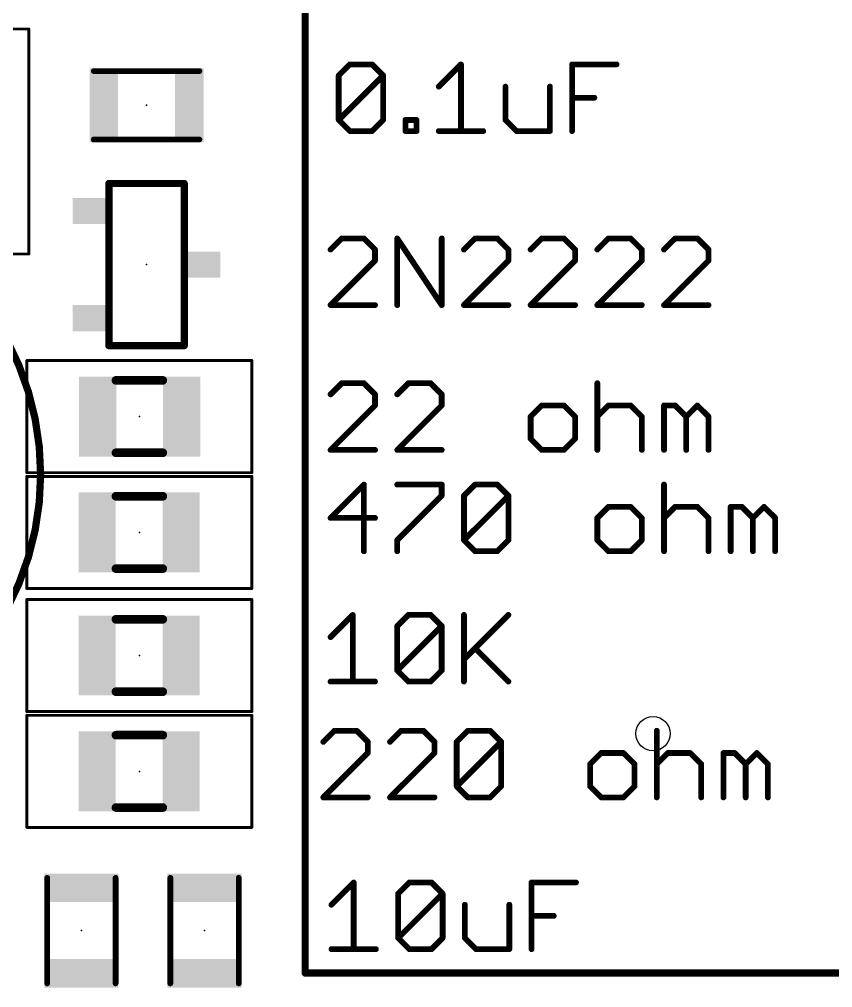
# Model space of a CAD drawing. Extents: x -6.2 to 68.6, y -7.7 to 53.3.
# Drawn here: x 12.63 to 26.89, y 9.41 to 26.4 of the extents above; entities that cross this region are included whole.
import ezdxf

# ---------------------------------------------------------------- set-up
doc = ezdxf.new("R2010")
doc.units = 0
for name, color, linetype in [('20', 53, 'CONTINUOUS'), ('21', 253, 'CONTINUOUS'), ('23', 53, 'CONTINUOUS'), ('27', 253, 'CONTINUOUS'), ('39', 12, 'CONTINUOUS'), ('51', 253, 'CONTINUOUS')]:
    doc.layers.add(name, color=color, linetype=linetype)

# ---------------------------------------------------------------- blocks, each defined once
blk = doc.blocks.new('RECT')
blk.add_solid([(-0.5, -0.5), (0.5, -0.5), (-0.5, 0.5), (0.5, 0.5)])

msp = doc.modelspace()

# ---------------------------------------------------------------- linework, layer by layer
at = {"layer": '20'}
msp.add_circle((23.74, 13.87), 0.3, dxfattribs=at)
at = {"layer": '21', "const_width": 0.127}
for points in [[(17.64, 9.67), (17.64, 43.67)], [(63.64, 9.67), (17.64, 9.67)]]:
    msp.add_lwpolyline(points, dxfattribs=at)
at = {"layer": '21', "const_width": 0.0635}
for points in [[(17.64, 9.7018, 1), (17.64, 9.6382)], [(17.6083, 9.67, 1), (17.6717, 9.67)]]:
    msp.add_lwpolyline(points, format="xyb", dxfattribs=at)
at = {"layer": '23'}
for p in [(14.859, 24.892), (14.859, 22.098), (14.732, 19.431), (14.732, 17.399), (14.732, 15.24), (14.732, 13.208), (13.716, 10.414), (15.875, 10.414)]:
    msp.add_point(p, dxfattribs=at)
at = {"layer": '27', "const_width": 0.1016}
for points in [[(18.2278, 25.4143), (18.4227, 25.6092)], [(18.4227, 25.6092), (18.8125, 25.6092)], [(18.8125, 25.6092), (19.0074, 25.4143)], [(19.9819, 25.2194), (20.3717, 25.6092)], [(20.3717, 25.6092), (20.3717, 24.4398)], [(22.3207, 24.4398), (22.3207, 25.6092)], [(22.3207, 25.6092), (23.1003, 25.6092)], [(18.2278, 24.6347), (18.2278, 25.4143)], [(18.2278, 24.6347), (19.0074, 25.4143)], [(19.0074, 25.4143), (19.0074, 24.6347)], [(21.1513, 25.2194), (21.1513, 24.6347)], [(21.9309, 24.4398), (21.9309, 25.2194)], [(22.3207, 25.0245), (22.7105, 25.0245)], [(18.4227, 24.4398), (18.2278, 24.6347)], [(19.0074, 24.6347), (18.8125, 24.4398)], [(19.3972, 24.4398), (19.3972, 24.6347)], [(19.3972, 24.6347), (19.5921, 24.6347)], [(19.5921, 24.6347), (19.5921, 24.4398)], [(21.1513, 24.6347), (21.3462, 24.4398)], [(18.8125, 24.4398), (18.4227, 24.4398)], [(19.5921, 24.4398), (19.3972, 24.4398)], [(19.9819, 24.4398), (20.7615, 24.4398)], [(21.3462, 24.4398), (21.9309, 24.4398)], [(18.2797, 22.5562), (18.0848, 22.3613)], [(18.6695, 22.5562), (18.2797, 22.5562)], [(18.8644, 22.3613), (18.6695, 22.5562)], [(19.2542, 21.3868), (19.2542, 22.5562)], [(19.2542, 22.5562), (20.0338, 21.3868)], [(20.0338, 21.3868), (20.0338, 22.5562)], [(20.6185, 22.5562), (20.4236, 22.3613)], [(21.0083, 22.5562), (20.6185, 22.5562)], [(21.2032, 22.3613), (21.0083, 22.5562)], [(21.7879, 22.5562), (21.593, 22.3613)], [(22.1777, 22.5562), (21.7879, 22.5562)], [(22.3726, 22.3613), (22.1777, 22.5562)], [(22.9573, 22.5562), (22.7624, 22.3613)], [(23.3471, 22.5562), (22.9573, 22.5562)], [(23.542, 22.3613), (23.3471, 22.5562)], [(24.1267, 22.5562), (23.9318, 22.3613)], [(24.5165, 22.5562), (24.1267, 22.5562)], [(24.7114, 22.3613), (24.5165, 22.5562)], [(18.8644, 22.1664), (18.8644, 22.3613)], [(21.2032, 22.1664), (21.2032, 22.3613)], [(22.3726, 22.1664), (22.3726, 22.3613)], [(23.542, 22.1664), (23.542, 22.3613)], [(24.7114, 22.1664), (24.7114, 22.3613)], [(18.0848, 21.3868), (18.8644, 22.1664)], [(20.4236, 21.3868), (21.2032, 22.1664)], [(21.593, 21.3868), (22.3726, 22.1664)], [(22.7624, 21.3868), (23.542, 22.1664)], [(23.9318, 21.3868), (24.7114, 22.1664)], [(18.8644, 21.3868), (18.0848, 21.3868)], [(21.2032, 21.3868), (20.4236, 21.3868)], [(22.3726, 21.3868), (21.593, 21.3868)], [(23.542, 21.3868), (22.7624, 21.3868)], [(24.7114, 21.3868), (23.9318, 21.3868)], [(18.2797, 20.0162), (18.0848, 19.8213)], [(18.6695, 20.0162), (18.2797, 20.0162)], [(18.8644, 19.8213), (18.6695, 20.0162)], [(19.4491, 20.0162), (19.2542, 19.8213)], [(19.8389, 20.0162), (19.4491, 20.0162)], [(20.0338, 19.8213), (19.8389, 20.0162)], [(22.7624, 20.0162), (22.7624, 18.8468)], [(18.8644, 19.6264), (18.8644, 19.8213)], [(20.0338, 19.6264), (20.0338, 19.8213)], [(18.0848, 18.8468), (18.8644, 19.6264)], [(19.2542, 18.8468), (20.0338, 19.6264)], [(21.7879, 19.6264), (21.593, 19.4315)], [(22.1777, 19.6264), (21.7879, 19.6264)], [(22.3726, 19.4315), (22.1777, 19.6264)], [(22.7624, 19.4315), (22.9573, 19.6264)], [(22.9573, 19.6264), (23.3471, 19.6264)], [(23.3471, 19.6264), (23.542, 19.4315)], [(23.9318, 18.8468), (23.9318, 19.6264)], [(23.9318, 19.6264), (24.1267, 19.6264)], [(24.1267, 19.6264), (24.3216, 19.4315)], [(24.3216, 19.4315), (24.5165, 19.6264)], [(24.5165, 19.6264), (24.7114, 19.4315)], [(21.593, 19.4315), (21.593, 19.0417)], [(22.3726, 19.0417), (22.3726, 19.4315)], [(23.542, 19.4315), (23.542, 18.8468)], [(24.3216, 19.4315), (24.3216, 18.8468)], [(24.7114, 19.4315), (24.7114, 18.8468)], [(21.593, 19.0417), (21.7879, 18.8468)], [(22.1777, 18.8468), (22.3726, 19.0417)], [(18.8644, 18.8468), (18.0848, 18.8468)], [(20.0338, 18.8468), (19.2542, 18.8468)], [(21.7879, 18.8468), (22.1777, 18.8468)], [(18.6695, 18.2382), (18.0848, 17.6535)], [(18.6695, 17.0688), (18.6695, 18.2382)], [(19.2542, 18.2382), (20.0338, 18.2382)], [(20.0338, 18.2382), (20.0338, 18.0433)], [(20.4236, 18.0433), (20.6185, 18.2382)], [(20.6185, 18.2382), (21.0083, 18.2382)], [(21.0083, 18.2382), (21.2032, 18.0433)], [(23.9318, 18.2382), (23.9318, 17.0688)], [(20.0338, 18.0433), (19.2542, 17.2637)], [(20.4236, 17.2637), (20.4236, 18.0433)], [(20.4236, 17.2637), (21.2032, 18.0433)], [(21.2032, 18.0433), (21.2032, 17.2637)], [(22.9573, 17.8484), (22.7624, 17.6535)], [(23.3471, 17.8484), (22.9573, 17.8484)], [(23.542, 17.6535), (23.3471, 17.8484)], [(23.9318, 17.6535), (24.1267, 17.8484)], [(24.1267, 17.8484), (24.5165, 17.8484)], [(24.5165, 17.8484), (24.7114, 17.6535)], [(25.1012, 17.0688), (25.1012, 17.8484)], [(25.1012, 17.8484), (25.2961, 17.8484)], [(25.2961, 17.8484), (25.491, 17.6535)], [(25.491, 17.6535), (25.6859, 17.8484)], [(25.6859, 17.8484), (25.8808, 17.6535)], [(18.0848, 17.6535), (18.8644, 17.6535)], [(22.7624, 17.6535), (22.7624, 17.2637)], [(23.542, 17.2637), (23.542, 17.6535)], [(24.7114, 17.6535), (24.7114, 17.0688)], [(25.491, 17.6535), (25.491, 17.0688)], [(25.8808, 17.6535), (25.8808, 17.0688)], [(19.2542, 17.2637), (19.2542, 17.0688)], [(20.6185, 17.0688), (20.4236, 17.2637)], [(21.2032, 17.2637), (21.0083, 17.0688)], [(22.7624, 17.2637), (22.9573, 17.0688)], [(23.3471, 17.0688), (23.542, 17.2637)], [(21.0083, 17.0688), (20.6185, 17.0688)], [(22.9573, 17.0688), (23.3471, 17.0688)], [(18.0848, 15.5624), (18.4746, 15.9522)], [(18.4746, 15.9522), (18.4746, 14.7828)], [(19.2542, 15.7573), (19.4491, 15.9522)], [(19.4491, 15.9522), (19.8389, 15.9522)], [(19.8389, 15.9522), (20.0338, 15.7573)], [(20.4236, 15.9522), (20.4236, 14.7828)], [(20.4236, 15.1726), (21.2032, 15.9522)], [(19.2542, 14.9777), (19.2542, 15.7573)], [(19.2542, 14.9777), (20.0338, 15.7573)], [(20.0338, 15.7573), (20.0338, 14.9777)], [(20.6185, 15.3675), (21.2032, 14.7828)], [(19.4491, 14.7828), (19.2542, 14.9777)], [(20.0338, 14.9777), (19.8389, 14.7828)], [(18.0848, 14.7828), (18.8644, 14.7828)], [(19.8389, 14.7828), (19.4491, 14.7828)], [(18.1527, 13.9202), (17.9578, 13.7253)], [(18.5425, 13.9202), (18.1527, 13.9202)], [(18.7374, 13.7253), (18.5425, 13.9202)], [(19.3221, 13.9202), (19.1272, 13.7253)], [(19.7119, 13.9202), (19.3221, 13.9202)], [(19.9068, 13.7253), (19.7119, 13.9202)], [(20.2966, 13.7253), (20.4915, 13.9202)], [(20.4915, 13.9202), (20.8813, 13.9202)], [(20.8813, 13.9202), (21.0762, 13.7253)], [(23.8048, 13.9202), (23.8048, 12.7508)], [(18.7374, 13.5304), (18.7374, 13.7253)], [(19.9068, 13.5304), (19.9068, 13.7253)], [(20.2966, 12.9457), (20.2966, 13.7253)], [(20.2966, 12.9457), (21.0762, 13.7253)], [(21.0762, 13.7253), (21.0762, 12.9457)], [(17.9578, 12.7508), (18.7374, 13.5304)], [(19.1272, 12.7508), (19.9068, 13.5304)], [(22.8303, 13.5304), (22.6354, 13.3355)], [(23.2201, 13.5304), (22.8303, 13.5304)], [(23.415, 13.3355), (23.2201, 13.5304)], [(23.8048, 13.3355), (23.9997, 13.5304)], [(23.9997, 13.5304), (24.3895, 13.5304)], [(24.3895, 13.5304), (24.5844, 13.3355)], [(24.9742, 12.7508), (24.9742, 13.5304)], [(24.9742, 13.5304), (25.1691, 13.5304)], [(25.1691, 13.5304), (25.364, 13.3355)], [(25.364, 13.3355), (25.5589, 13.5304)], [(25.5589, 13.5304), (25.7538, 13.3355)], [(22.6354, 13.3355), (22.6354, 12.9457)], [(23.415, 12.9457), (23.415, 13.3355)], [(24.5844, 13.3355), (24.5844, 12.7508)], [(25.364, 13.3355), (25.364, 12.7508)], [(25.7538, 13.3355), (25.7538, 12.7508)], [(20.4915, 12.7508), (20.2966, 12.9457)], [(21.0762, 12.9457), (20.8813, 12.7508)], [(22.6354, 12.9457), (22.8303, 12.7508)], [(23.2201, 12.7508), (23.415, 12.9457)], [(18.7374, 12.7508), (17.9578, 12.7508)], [(19.9068, 12.7508), (19.1272, 12.7508)], [(20.8813, 12.7508), (20.4915, 12.7508)], [(22.8303, 12.7508), (23.2201, 12.7508)], [(18.1008, 10.8684), (18.4906, 11.2582)], [(18.4906, 11.2582), (18.4906, 10.0888)], [(19.2702, 11.0633), (19.4651, 11.2582)], [(19.4651, 11.2582), (19.8549, 11.2582)], [(19.8549, 11.2582), (20.0498, 11.0633)], [(21.609, 10.0888), (21.609, 11.2582)], [(21.609, 11.2582), (22.3886, 11.2582)], [(19.2702, 10.2837), (19.2702, 11.0633)], [(19.2702, 10.2837), (20.0498, 11.0633)], [(20.0498, 11.0633), (20.0498, 10.2837)], [(20.4396, 10.8684), (20.4396, 10.2837)], [(21.2192, 10.0888), (21.2192, 10.8684)], [(21.609, 10.6735), (21.9988, 10.6735)], [(19.4651, 10.0888), (19.2702, 10.2837)], [(20.0498, 10.2837), (19.8549, 10.0888)], [(20.4396, 10.2837), (20.6345, 10.0888)], [(18.1008, 10.0888), (18.8804, 10.0888)], [(19.8549, 10.0888), (19.4651, 10.0888)], [(20.6345, 10.0888), (21.2192, 10.0888)]]:
    msp.add_lwpolyline(points, dxfattribs=at)
at = {"layer": '27', "const_width": 0.0508}
for points in [[(18.4227, 25.6346, 1), (18.4227, 25.5838)], [(18.4407, 25.5912, 1), (18.4047, 25.6272)], [(18.8305, 25.6272, 1), (18.7945, 25.5912)], [(18.8125, 25.5838, 1), (18.8125, 25.6346)], [(20.3971, 25.6092, 1), (20.3463, 25.6092)], [(20.3897, 25.5912, 1), (20.3537, 25.6272)], [(22.3461, 25.6092, 1), (22.2953, 25.6092)], [(22.3207, 25.6346, 1), (22.3207, 25.5838)], [(23.1003, 25.5838, 1), (23.1003, 25.6346)], [(18.2098, 25.4323, 1), (18.2458, 25.3963)], [(18.2532, 25.4143, 1), (18.2024, 25.4143)], [(19.0328, 25.4143, 1), (18.982, 25.4143)], [(19.0254, 25.3963, 1), (18.9894, 25.4323)], [(18.9894, 25.3963, 1), (19.0254, 25.4323)], [(19.9639, 25.2374, 1), (19.9999, 25.2014)], [(21.1767, 25.2194, 1), (21.1259, 25.2194)], [(21.9563, 25.2194, 1), (21.9055, 25.2194)], [(22.3207, 25.0499, 1), (22.3207, 24.9991)], [(22.7105, 24.9991, 1), (22.7105, 25.0499)], [(18.2458, 24.6527, 1), (18.2098, 24.6167)], [(18.2098, 24.6527, 1), (18.2458, 24.6167)], [(18.2024, 24.6347, 1), (18.2532, 24.6347)], [(18.982, 24.6347, 1), (19.0328, 24.6347)], [(19.0254, 24.6167, 1), (18.9894, 24.6527)], [(19.4226, 24.6347, 1), (19.3718, 24.6347)], [(19.3972, 24.6601, 1), (19.3972, 24.6093)], [(19.6175, 24.6347, 1), (19.5667, 24.6347)], [(19.5921, 24.6093, 1), (19.5921, 24.6601)], [(21.1693, 24.6527, 1), (21.1333, 24.6167)], [(21.1259, 24.6347, 1), (21.1767, 24.6347)], [(18.4227, 24.4652, 1), (18.4227, 24.4144)], [(18.4047, 24.4218, 1), (18.4407, 24.4578)], [(18.7945, 24.4578, 1), (18.8305, 24.4218)], [(18.8125, 24.4144, 1), (18.8125, 24.4652)], [(19.3972, 24.4652, 1), (19.3972, 24.4144)], [(19.3718, 24.4398, 1), (19.4226, 24.4398)], [(19.5667, 24.4398, 1), (19.6175, 24.4398)], [(19.5921, 24.4144, 1), (19.5921, 24.4652)], [(19.9819, 24.4652, 1), (19.9819, 24.4144)], [(20.3463, 24.4398, 1), (20.3971, 24.4398)], [(20.7615, 24.4144, 1), (20.7615, 24.4652)], [(21.3462, 24.4652, 1), (21.3462, 24.4144)], [(21.3282, 24.4218, 1), (21.3641, 24.4578)], [(21.9055, 24.4398, 1), (21.9563, 24.4398)], [(21.9309, 24.4144, 1), (21.9309, 24.4652)], [(22.2953, 24.4398, 1), (22.3461, 24.4398)], [(18.2797, 22.5816, 1), (18.2797, 22.5308)], [(18.2977, 22.5382, 1), (18.2617, 22.5742)], [(18.6875, 22.5742, 1), (18.6515, 22.5382)], [(18.6695, 22.5308, 1), (18.6695, 22.5816)], [(19.2796, 22.5562, 1), (19.2288, 22.5562)], [(19.2753, 22.5703, 1), (19.2331, 22.5421)], [(20.0592, 22.5562, 1), (20.0084, 22.5562)], [(20.6185, 22.5816, 1), (20.6185, 22.5308)], [(20.6365, 22.5382, 1), (20.6005, 22.5742)], [(21.0263, 22.5742, 1), (20.9903, 22.5382)], [(21.0083, 22.5308, 1), (21.0083, 22.5816)], [(21.7879, 22.5816, 1), (21.7879, 22.5308)], [(21.8058, 22.5382, 1), (21.7699, 22.5742)], [(22.1956, 22.5742, 1), (22.1597, 22.5382)], [(22.1777, 22.5308, 1), (22.1777, 22.5816)], [(22.9573, 22.5816, 1), (22.9573, 22.5308)], [(22.9752, 22.5382, 1), (22.9393, 22.5742)], [(23.365, 22.5742, 1), (23.3291, 22.5382)], [(23.3471, 22.5308, 1), (23.3471, 22.5816)], [(24.1267, 22.5816, 1), (24.1267, 22.5308)], [(24.1446, 22.5382, 1), (24.1087, 22.5742)], [(24.5344, 22.5742, 1), (24.4985, 22.5382)], [(24.5165, 22.5308, 1), (24.5165, 22.5816)], [(18.0668, 22.3793, 1), (18.1028, 22.3433)], [(18.8898, 22.3613, 1), (18.839, 22.3613)], [(18.8464, 22.3433, 1), (18.8824, 22.3793)], [(20.4056, 22.3793, 1), (20.4416, 22.3433)], [(21.2286, 22.3613, 1), (21.1778, 22.3613)], [(21.1852, 22.3433, 1), (21.2212, 22.3793)], [(21.575, 22.3793, 1), (21.611, 22.3433)], [(22.398, 22.3613, 1), (22.3472, 22.3613)], [(22.3546, 22.3433, 1), (22.3905, 22.3793)], [(22.7444, 22.3793, 1), (22.7803, 22.3433)], [(23.5674, 22.3613, 1), (23.5166, 22.3613)], [(23.524, 22.3433, 1), (23.5599, 22.3793)], [(23.9138, 22.3793, 1), (23.9497, 22.3433)], [(24.7368, 22.3613, 1), (24.686, 22.3613)], [(24.6934, 22.3433, 1), (24.7293, 22.3793)], [(18.839, 22.1664, 1), (18.8898, 22.1664)], [(18.8824, 22.1484, 1), (18.8464, 22.1844)], [(21.1778, 22.1664, 1), (21.2286, 22.1664)], [(21.2212, 22.1484, 1), (21.1852, 22.1844)], [(22.3472, 22.1664, 1), (22.398, 22.1664)], [(22.3905, 22.1484, 1), (22.3546, 22.1844)], [(23.5166, 22.1664, 1), (23.5674, 22.1664)], [(23.5599, 22.1484, 1), (23.524, 22.1844)], [(24.686, 22.1664, 1), (24.7368, 22.1664)], [(24.7293, 22.1484, 1), (24.6934, 22.1844)], [(18.0668, 21.4048, 1), (18.1028, 21.3688)], [(18.0848, 21.4122, 1), (18.0848, 21.3614)], [(18.8644, 21.3614, 1), (18.8644, 21.4122)], [(19.2288, 21.3868, 1), (19.2796, 21.3868)], [(20.0084, 21.3868, 1), (20.0592, 21.3868)], [(20.0127, 21.3727, 1), (20.0549, 21.4009)], [(20.4056, 21.4048, 1), (20.4416, 21.3688)], [(20.4236, 21.4122, 1), (20.4236, 21.3614)], [(21.2032, 21.3614, 1), (21.2032, 21.4122)], [(21.575, 21.4048, 1), (21.611, 21.3688)], [(21.593, 21.4122, 1), (21.593, 21.3614)], [(22.3726, 21.3614, 1), (22.3726, 21.4122)], [(22.7444, 21.4048, 1), (22.7803, 21.3688)], [(22.7624, 21.4122, 1), (22.7624, 21.3614)], [(23.542, 21.3614, 1), (23.542, 21.4122)], [(23.9138, 21.4048, 1), (23.9497, 21.3688)], [(23.9318, 21.4122, 1), (23.9318, 21.3614)], [(24.7114, 21.3614, 1), (24.7114, 21.4122)], [(18.2797, 20.0416, 1), (18.2797, 19.9908)], [(18.2977, 19.9982, 1), (18.2617, 20.0342)], [(18.6875, 20.0342, 1), (18.6515, 19.9982)], [(18.6695, 19.9908, 1), (18.6695, 20.0416)], [(19.4491, 20.0416, 1), (19.4491, 19.9908)], [(19.4671, 19.9982, 1), (19.4311, 20.0342)], [(19.8569, 20.0342, 1), (19.8209, 19.9982)], [(19.8389, 19.9908, 1), (19.8389, 20.0416)], [(22.7878, 20.0162, 1), (22.737, 20.0162)], [(18.0668, 19.8393, 1), (18.1028, 19.8033)], [(18.8898, 19.8213, 1), (18.839, 19.8213)], [(18.8464, 19.8033, 1), (18.8824, 19.8393)], [(19.2362, 19.8393, 1), (19.2722, 19.8033)], [(20.0592, 19.8213, 1), (20.0084, 19.8213)], [(20.0158, 19.8033, 1), (20.0518, 19.8393)], [(18.839, 19.6264, 1), (18.8898, 19.6264)], [(18.8824, 19.6084, 1), (18.8464, 19.6444)], [(20.0084, 19.6264, 1), (20.0592, 19.6264)], [(20.0518, 19.6084, 1), (20.0158, 19.6444)], [(21.7879, 19.6518, 1), (21.7879, 19.601)], [(21.8058, 19.6084, 1), (21.7699, 19.6444)], [(22.1956, 19.6444, 1), (22.1597, 19.6084)], [(22.1777, 19.601, 1), (22.1777, 19.6518)], [(22.9573, 19.6518, 1), (22.9573, 19.601)], [(22.9752, 19.6084, 1), (22.9393, 19.6444)], [(23.365, 19.6444, 1), (23.3291, 19.6084)], [(23.3471, 19.601, 1), (23.3471, 19.6518)], [(23.9572, 19.6264, 1), (23.9064, 19.6264)], [(23.9318, 19.6518, 1), (23.9318, 19.601)], [(24.1446, 19.6444, 1), (24.1087, 19.6084)], [(24.1267, 19.601, 1), (24.1267, 19.6518)], [(24.5344, 19.6444, 1), (24.4985, 19.6084)], [(24.5344, 19.6084, 1), (24.4985, 19.6444)], [(21.575, 19.4495, 1), (21.611, 19.4135)], [(21.6184, 19.4315, 1), (21.5676, 19.4315)], [(22.398, 19.4315, 1), (22.3472, 19.4315)], [(22.3546, 19.4135, 1), (22.3905, 19.4495)], [(22.7444, 19.4495, 1), (22.7803, 19.4135)], [(23.5674, 19.4315, 1), (23.5166, 19.4315)], [(23.524, 19.4135, 1), (23.5599, 19.4495)], [(24.3036, 19.4495, 1), (24.3395, 19.4135)], [(24.347, 19.4315, 1), (24.2962, 19.4315)], [(24.3036, 19.4135, 1), (24.3395, 19.4495)], [(24.7368, 19.4315, 1), (24.686, 19.4315)], [(24.6934, 19.4135, 1), (24.7293, 19.4495)], [(21.611, 19.0597, 1), (21.575, 19.0237)], [(21.5676, 19.0417, 1), (21.6184, 19.0417)], [(22.3472, 19.0417, 1), (22.398, 19.0417)], [(22.3905, 19.0237, 1), (22.3546, 19.0597)], [(18.0668, 18.8648, 1), (18.1028, 18.8288)], [(18.0848, 18.8722, 1), (18.0848, 18.8214)], [(18.8644, 18.8214, 1), (18.8644, 18.8722)], [(19.2362, 18.8648, 1), (19.2722, 18.8288)], [(19.2542, 18.8722, 1), (19.2542, 18.8214)], [(20.0338, 18.8214, 1), (20.0338, 18.8722)], [(21.7879, 18.8722, 1), (21.7879, 18.8214)], [(21.7699, 18.8288, 1), (21.8058, 18.8648)], [(22.1597, 18.8648, 1), (22.1956, 18.8288)], [(22.1777, 18.8214, 1), (22.1777, 18.8722)], [(22.737, 18.8468, 1), (22.7878, 18.8468)], [(23.5166, 18.8468, 1), (23.5674, 18.8468)], [(23.9064, 18.8468, 1), (23.9572, 18.8468)], [(24.2962, 18.8468, 1), (24.347, 18.8468)], [(24.686, 18.8468, 1), (24.7368, 18.8468)], [(18.6949, 18.2382, 1), (18.6441, 18.2382)], [(18.6875, 18.2202, 1), (18.6515, 18.2562)], [(19.2542, 18.2636, 1), (19.2542, 18.2128)], [(20.0592, 18.2382, 1), (20.0084, 18.2382)], [(20.0338, 18.2128, 1), (20.0338, 18.2636)], [(20.6185, 18.2636, 1), (20.6185, 18.2128)], [(20.6365, 18.2202, 1), (20.6005, 18.2562)], [(21.0263, 18.2562, 1), (20.9903, 18.2202)], [(21.0083, 18.2128, 1), (21.0083, 18.2636)], [(23.9572, 18.2382, 1), (23.9064, 18.2382)], [(20.0084, 18.0433, 1), (20.0592, 18.0433)], [(20.0518, 18.0253, 1), (20.0158, 18.0613)], [(20.4056, 18.0613, 1), (20.4416, 18.0253)], [(20.449, 18.0433, 1), (20.3982, 18.0433)], [(21.2286, 18.0433, 1), (21.1778, 18.0433)], [(21.2212, 18.0253, 1), (21.1852, 18.0613)], [(21.1852, 18.0253, 1), (21.2212, 18.0613)], [(22.9573, 17.8738, 1), (22.9573, 17.823)], [(22.9752, 17.8304, 1), (22.9393, 17.8664)], [(23.365, 17.8664, 1), (23.3291, 17.8304)], [(23.3471, 17.823, 1), (23.3471, 17.8738)], [(24.1267, 17.8738, 1), (24.1267, 17.823)], [(24.1446, 17.8304, 1), (24.1087, 17.8664)], [(24.5344, 17.8664, 1), (24.4985, 17.8304)], [(24.5165, 17.823, 1), (24.5165, 17.8738)], [(25.1266, 17.8484, 1), (25.0758, 17.8484)], [(25.1012, 17.8738, 1), (25.1012, 17.823)], [(25.314, 17.8664, 1), (25.2781, 17.8304)], [(25.2961, 17.823, 1), (25.2961, 17.8738)], [(25.7038, 17.8664, 1), (25.6679, 17.8304)], [(25.7038, 17.8304, 1), (25.6679, 17.8664)], [(18.0668, 17.6715, 1), (18.1028, 17.6355)], [(18.0848, 17.6789, 1), (18.0848, 17.6281)], [(18.8644, 17.6281, 1), (18.8644, 17.6789)], [(22.7444, 17.6715, 1), (22.7803, 17.6355)], [(22.7878, 17.6535, 1), (22.737, 17.6535)], [(23.5674, 17.6535, 1), (23.5166, 17.6535)], [(23.524, 17.6355, 1), (23.5599, 17.6715)], [(23.9138, 17.6715, 1), (23.9497, 17.6355)], [(24.7368, 17.6535, 1), (24.686, 17.6535)], [(24.6934, 17.6355, 1), (24.7293, 17.6715)], [(25.473, 17.6715, 1), (25.5089, 17.6355)], [(25.5164, 17.6535, 1), (25.4656, 17.6535)], [(25.473, 17.6355, 1), (25.5089, 17.6715)], [(25.9062, 17.6535, 1), (25.8554, 17.6535)], [(25.8628, 17.6355, 1), (25.8987, 17.6715)], [(19.2362, 17.2817, 1), (19.2722, 17.2457)], [(19.2796, 17.2637, 1), (19.2288, 17.2637)], [(20.4416, 17.2817, 1), (20.4056, 17.2457)], [(20.4056, 17.2817, 1), (20.4416, 17.2457)], [(20.3982, 17.2637, 1), (20.449, 17.2637)], [(21.1778, 17.2637, 1), (21.2286, 17.2637)], [(21.2212, 17.2457, 1), (21.1852, 17.2817)], [(22.7803, 17.2817, 1), (22.7444, 17.2457)], [(22.737, 17.2637, 1), (22.7878, 17.2637)], [(23.5166, 17.2637, 1), (23.5674, 17.2637)], [(23.5599, 17.2457, 1), (23.524, 17.2817)], [(18.6441, 17.0688, 1), (18.6949, 17.0688)], [(19.2288, 17.0688, 1), (19.2796, 17.0688)], [(20.6185, 17.0942, 1), (20.6185, 17.0434)], [(20.6005, 17.0508, 1), (20.6365, 17.0868)], [(20.9903, 17.0868, 1), (21.0263, 17.0508)], [(21.0083, 17.0434, 1), (21.0083, 17.0942)], [(22.9573, 17.0942, 1), (22.9573, 17.0434)], [(22.9393, 17.0508, 1), (22.9752, 17.0868)], [(23.3291, 17.0868, 1), (23.365, 17.0508)], [(23.3471, 17.0434, 1), (23.3471, 17.0942)], [(23.9064, 17.0688, 1), (23.9572, 17.0688)], [(24.686, 17.0688, 1), (24.7368, 17.0688)], [(25.0758, 17.0688, 1), (25.1266, 17.0688)], [(25.4656, 17.0688, 1), (25.5164, 17.0688)], [(25.8554, 17.0688, 1), (25.9062, 17.0688)], [(18.5, 15.9522, 1), (18.4492, 15.9522)], [(18.4926, 15.9342, 1), (18.4566, 15.9702)], [(19.4491, 15.9776, 1), (19.4491, 15.9268)], [(19.4671, 15.9342, 1), (19.4311, 15.9702)], [(19.8569, 15.9702, 1), (19.8209, 15.9342)], [(19.8389, 15.9268, 1), (19.8389, 15.9776)], [(20.449, 15.9522, 1), (20.3982, 15.9522)], [(21.2212, 15.9342, 1), (21.1852, 15.9702)], [(19.2362, 15.7753, 1), (19.2722, 15.7393)], [(19.2796, 15.7573, 1), (19.2288, 15.7573)], [(20.0592, 15.7573, 1), (20.0084, 15.7573)], [(20.0518, 15.7393, 1), (20.0158, 15.7753)], [(20.0158, 15.7393, 1), (20.0518, 15.7753)], [(18.0668, 15.5804, 1), (18.1028, 15.5444)], [(20.6365, 15.3855, 1), (20.6005, 15.3495)], [(20.4056, 15.1906, 1), (20.4416, 15.1546)], [(19.2722, 14.9957, 1), (19.2362, 14.9597)], [(19.2362, 14.9957, 1), (19.2722, 14.9597)], [(19.2288, 14.9777, 1), (19.2796, 14.9777)], [(20.0084, 14.9777, 1), (20.0592, 14.9777)], [(20.0518, 14.9597, 1), (20.0158, 14.9957)], [(18.0848, 14.8082, 1), (18.0848, 14.7574)], [(18.4492, 14.7828, 1), (18.5, 14.7828)], [(18.8644, 14.7574, 1), (18.8644, 14.8082)], [(19.4491, 14.8082, 1), (19.4491, 14.7574)], [(19.4311, 14.7648, 1), (19.4671, 14.8008)], [(19.8209, 14.8008, 1), (19.8569, 14.7648)], [(19.8389, 14.7574, 1), (19.8389, 14.8082)], [(20.3982, 14.7828, 1), (20.449, 14.7828)], [(21.1852, 14.7648, 1), (21.2212, 14.8008)], [(18.1527, 13.9456, 1), (18.1527, 13.8948)], [(18.1707, 13.9022, 1), (18.1347, 13.9382)], [(18.5605, 13.9382, 1), (18.5245, 13.9022)], [(18.5425, 13.8948, 1), (18.5425, 13.9456)], [(19.3221, 13.9456, 1), (19.3221, 13.8948)], [(19.3401, 13.9022, 1), (19.3041, 13.9382)], [(19.7299, 13.9382, 1), (19.6939, 13.9022)], [(19.7119, 13.8948, 1), (19.7119, 13.9456)], [(20.4915, 13.9456, 1), (20.4915, 13.8948)], [(20.5095, 13.9022, 1), (20.4735, 13.9382)], [(20.8993, 13.9382, 1), (20.8633, 13.9022)], [(20.8813, 13.8948, 1), (20.8813, 13.9456)], [(23.8302, 13.9202, 1), (23.7794, 13.9202)], [(17.9398, 13.7433, 1), (17.9758, 13.7073)], [(18.7628, 13.7253, 1), (18.712, 13.7253)], [(18.7194, 13.7073, 1), (18.7554, 13.7433)], [(19.1092, 13.7433, 1), (19.1452, 13.7073)], [(19.9322, 13.7253, 1), (19.8814, 13.7253)], [(19.8888, 13.7073, 1), (19.9248, 13.7433)], [(20.2786, 13.7433, 1), (20.3146, 13.7073)], [(20.322, 13.7253, 1), (20.2712, 13.7253)], [(21.1016, 13.7253, 1), (21.0508, 13.7253)], [(21.0942, 13.7073, 1), (21.0582, 13.7433)], [(21.0582, 13.7073, 1), (21.0942, 13.7433)], [(18.712, 13.5304, 1), (18.7628, 13.5304)], [(18.7554, 13.5124, 1), (18.7194, 13.5484)], [(19.8814, 13.5304, 1), (19.9322, 13.5304)], [(19.9248, 13.5124, 1), (19.8888, 13.5484)], [(22.8303, 13.5558, 1), (22.8303, 13.505)], [(22.8482, 13.5124, 1), (22.8123, 13.5484)], [(23.238, 13.5484, 1), (23.2021, 13.5124)], [(23.2201, 13.505, 1), (23.2201, 13.5558)], [(23.9997, 13.5558, 1), (23.9997, 13.505)], [(24.0176, 13.5124, 1), (23.9817, 13.5484)], [(24.4074, 13.5484, 1), (24.3715, 13.5124)], [(24.3895, 13.505, 1), (24.3895, 13.5558)], [(24.9996, 13.5304, 1), (24.9488, 13.5304)], [(24.9742, 13.5558, 1), (24.9742, 13.505)], [(25.187, 13.5484, 1), (25.1511, 13.5124)], [(25.1691, 13.505, 1), (25.1691, 13.5558)], [(25.5768, 13.5484, 1), (25.5409, 13.5124)], [(25.5768, 13.5124, 1), (25.5409, 13.5484)], [(22.6174, 13.3535, 1), (22.6533, 13.3175)], [(22.6608, 13.3355, 1), (22.61, 13.3355)], [(23.4404, 13.3355, 1), (23.3896, 13.3355)], [(23.397, 13.3175, 1), (23.4329, 13.3535)], [(23.7868, 13.3535, 1), (23.8227, 13.3175)], [(24.6098, 13.3355, 1), (24.559, 13.3355)], [(24.5664, 13.3175, 1), (24.6023, 13.3535)], [(25.346, 13.3535, 1), (25.3819, 13.3175)], [(25.3894, 13.3355, 1), (25.3386, 13.3355)], [(25.346, 13.3175, 1), (25.3819, 13.3535)], [(25.7792, 13.3355, 1), (25.7284, 13.3355)], [(25.7358, 13.3175, 1), (25.7717, 13.3535)], [(20.3146, 12.9637, 1), (20.2786, 12.9277)], [(20.2786, 12.9637, 1), (20.3146, 12.9277)], [(20.2712, 12.9457, 1), (20.322, 12.9457)], [(21.0508, 12.9457, 1), (21.1016, 12.9457)], [(21.0942, 12.9277, 1), (21.0582, 12.9637)], [(22.6533, 12.9637, 1), (22.6174, 12.9277)], [(22.61, 12.9457, 1), (22.6608, 12.9457)], [(23.3896, 12.9457, 1), (23.4404, 12.9457)], [(23.4329, 12.9277, 1), (23.397, 12.9637)], [(17.9398, 12.7688, 1), (17.9758, 12.7328)], [(17.9578, 12.7762, 1), (17.9578, 12.7254)], [(18.7374, 12.7254, 1), (18.7374, 12.7762)], [(19.1092, 12.7688, 1), (19.1452, 12.7328)], [(19.1272, 12.7762, 1), (19.1272, 12.7254)], [(19.9068, 12.7254, 1), (19.9068, 12.7762)], [(20.4915, 12.7762, 1), (20.4915, 12.7254)], [(20.4735, 12.7328, 1), (20.5095, 12.7688)], [(20.8633, 12.7688, 1), (20.8993, 12.7328)], [(20.8813, 12.7254, 1), (20.8813, 12.7762)], [(22.8303, 12.7762, 1), (22.8303, 12.7254)], [(22.8123, 12.7328, 1), (22.8482, 12.7688)], [(23.2021, 12.7688, 1), (23.238, 12.7328)], [(23.2201, 12.7254, 1), (23.2201, 12.7762)], [(23.7794, 12.7508, 1), (23.8302, 12.7508)], [(24.559, 12.7508, 1), (24.6098, 12.7508)], [(24.9488, 12.7508, 1), (24.9996, 12.7508)], [(25.3386, 12.7508, 1), (25.3894, 12.7508)], [(25.7284, 12.7508, 1), (25.7792, 12.7508)], [(18.516, 11.2582, 1), (18.4652, 11.2582)], [(18.5086, 11.2402, 1), (18.4726, 11.2762)], [(19.4651, 11.2836, 1), (19.4651, 11.2328)], [(19.4831, 11.2402, 1), (19.4471, 11.2762)], [(19.8729, 11.2762, 1), (19.8369, 11.2402)], [(19.8549, 11.2328, 1), (19.8549, 11.2836)], [(21.6344, 11.2582, 1), (21.5836, 11.2582)], [(21.609, 11.2836, 1), (21.609, 11.2328)], [(22.3886, 11.2328, 1), (22.3886, 11.2836)], [(19.2522, 11.0813, 1), (19.2882, 11.0453)], [(19.2956, 11.0633, 1), (19.2448, 11.0633)], [(20.0752, 11.0633, 1), (20.0244, 11.0633)], [(20.0678, 11.0453, 1), (20.0318, 11.0813)], [(20.0318, 11.0453, 1), (20.0678, 11.0813)], [(18.0828, 10.8864, 1), (18.1188, 10.8504)], [(20.465, 10.8684, 1), (20.4142, 10.8684)], [(21.2446, 10.8684, 1), (21.1938, 10.8684)], [(21.609, 10.6989, 1), (21.609, 10.6481)], [(21.9988, 10.6481, 1), (21.9988, 10.6989)], [(19.2882, 10.3017, 1), (19.2522, 10.2657)], [(19.2522, 10.3017, 1), (19.2882, 10.2657)], [(19.2448, 10.2837, 1), (19.2956, 10.2837)], [(20.0244, 10.2837, 1), (20.0752, 10.2837)], [(20.0678, 10.2657, 1), (20.0318, 10.3017)], [(20.4576, 10.3017, 1), (20.4216, 10.2657)], [(20.4142, 10.2837, 1), (20.465, 10.2837)], [(18.1008, 10.1142, 1), (18.1008, 10.0634)], [(18.4652, 10.0888, 1), (18.516, 10.0888)], [(18.8804, 10.0634, 1), (18.8804, 10.1142)], [(19.4651, 10.1142, 1), (19.4651, 10.0634)], [(19.4471, 10.0708, 1), (19.4831, 10.1068)], [(19.8369, 10.1068, 1), (19.8729, 10.0708)], [(19.8549, 10.0634, 1), (19.8549, 10.1142)], [(20.6345, 10.1142, 1), (20.6345, 10.0634)], [(20.6165, 10.0708, 1), (20.6525, 10.1068)], [(21.1938, 10.0888, 1), (21.2446, 10.0888)], [(21.2192, 10.0634, 1), (21.2192, 10.1142)], [(21.5836, 10.0888, 1), (21.6344, 10.0888)]]:
    msp.add_lwpolyline(points, format="xyb", dxfattribs=at)
at = {"layer": '39', "const_width": 0.0508}
for points in [[(10.828, 26.23), (12.794, 26.23)], [(12.794, 26.23), (12.794, 22.284)], [(12.794, 22.284), (10.828, 22.284)], [(12.759, 18.448), (12.759, 20.414)], [(12.759, 20.414), (16.705, 20.414)], [(16.705, 20.414), (16.705, 18.448)], [(16.705, 18.448), (12.759, 18.448)], [(12.759, 18.382), (16.705, 18.382)], [(12.759, 16.416), (12.759, 18.382)], [(16.705, 18.382), (16.705, 16.416)], [(16.705, 16.416), (12.759, 16.416)], [(12.759, 16.223), (16.705, 16.223)], [(12.759, 14.257), (12.759, 16.223)], [(16.705, 16.223), (16.705, 14.257)], [(16.705, 14.257), (12.759, 14.257)], [(12.759, 14.191), (16.705, 14.191)], [(12.759, 12.225), (12.759, 14.191)], [(16.705, 14.191), (16.705, 12.225)], [(16.705, 12.225), (12.759, 12.225)]]:
    msp.add_lwpolyline(points, dxfattribs=at)
at = {"layer": '39', "const_width": 0.0254}
for points in [[(12.8067, 26.23, 1), (12.7813, 26.23)], [(12.794, 26.2173, 1), (12.794, 26.2427)], [(12.7813, 22.284, 1), (12.8067, 22.284)], [(12.794, 22.2713, 1), (12.794, 22.2967)], [(12.7717, 20.414, 1), (12.7463, 20.414)], [(12.759, 20.4267, 1), (12.759, 20.4013)], [(16.7177, 20.414, 1), (16.6923, 20.414)], [(16.705, 20.4013, 1), (16.705, 20.4267)], [(12.759, 18.4607, 1), (12.759, 18.4353)], [(12.7463, 18.448, 1), (12.7717, 18.448)], [(12.759, 18.3947, 1), (12.759, 18.3693)], [(12.7717, 18.382, 1), (12.7463, 18.382)], [(16.6923, 18.448, 1), (16.7177, 18.448)], [(16.7177, 18.382, 1), (16.6923, 18.382)], [(16.705, 18.4353, 1), (16.705, 18.4607)], [(16.705, 18.3693, 1), (16.705, 18.3947)], [(12.759, 16.4287, 1), (12.759, 16.4033)], [(12.7463, 16.416, 1), (12.7717, 16.416)], [(16.6923, 16.416, 1), (16.7177, 16.416)], [(16.705, 16.4033, 1), (16.705, 16.4287)], [(12.759, 16.2357, 1), (12.759, 16.2103)], [(12.7717, 16.223, 1), (12.7463, 16.223)], [(16.7177, 16.223, 1), (16.6923, 16.223)], [(16.705, 16.2103, 1), (16.705, 16.2357)], [(12.759, 14.2697, 1), (12.759, 14.2443)], [(12.7463, 14.257, 1), (12.7717, 14.257)], [(16.6923, 14.257, 1), (16.7177, 14.257)], [(16.705, 14.2443, 1), (16.705, 14.2697)], [(12.759, 14.2037, 1), (12.759, 14.1783)], [(12.7717, 14.191, 1), (12.7463, 14.191)], [(16.7177, 14.191, 1), (16.6923, 14.191)], [(16.705, 14.1783, 1), (16.705, 14.2037)], [(12.759, 12.2377, 1), (12.759, 12.2123)], [(12.7463, 12.225, 1), (12.7717, 12.225)], [(16.6923, 12.225, 1), (16.7177, 12.225)], [(16.705, 12.2123, 1), (16.705, 12.2377)]]:
    msp.add_lwpolyline(points, format="xyb", dxfattribs=at)
at = {"layer": '51'}
for points, const_width in [([(13.934, 25.492), (15.784, 25.492)], 0.1016), ([(15.784, 24.292), (13.934, 24.292)], 0.1016), ([(14.1986, 20.6756), (14.1986, 23.5204)], 0.127), ([(14.1986, 23.5204), (15.5194, 23.5204)], 0.127), ([(15.5194, 23.5204), (15.5194, 20.6756)], 0.127), ([(15.5194, 20.6756), (14.1986, 20.6756)], 0.127), ([(15.142, 20.066), (14.322, 20.066)], 0.1524), ([(15.142, 18.796), (14.322, 18.796)], 0.1524), ([(14.322, 18.034), (15.142, 18.034)], 0.1524), ([(14.322, 16.764), (15.142, 16.764)], 0.1524), ([(14.322, 15.875), (15.142, 15.875)], 0.1524), ([(14.322, 14.605), (15.142, 14.605)], 0.1524), ([(14.322, 13.843), (15.142, 13.843)], 0.1524), ([(14.322, 12.573), (15.142, 12.573)], 0.1524), ([(13.116, 9.489), (13.116, 11.339)], 0.1016), ([(14.316, 11.339), (14.316, 9.489)], 0.1016), ([(15.275, 9.489), (15.275, 11.339)], 0.1016), ([(16.475, 11.339), (16.475, 9.489)], 0.1016)]:
    msp.add_lwpolyline(points, dxfattribs=dict(at, const_width=const_width))
for points, const_width in [([(13.934, 25.5174, 1), (13.934, 25.4666)], 0.0508), ([(15.784, 25.4666, 1), (15.784, 25.5174)], 0.0508), ([(13.934, 24.3174, 1), (13.934, 24.2666)], 0.0508), ([(15.784, 24.2666, 1), (15.784, 24.3174)], 0.0508), ([(8.001, 13.415, 1), (8.001, 23.415, 1), (8.001, 13.415)], 0.127), ([(14.1986, 23.5522, 1), (14.1986, 23.4887)], 0.0635), ([(14.2304, 23.5204, 1), (14.1669, 23.5204)], 0.0635), ([(15.5512, 23.5204, 1), (15.4877, 23.5204)], 0.0635), ([(15.5194, 23.4887, 1), (15.5194, 23.5522)], 0.0635), ([(14.1986, 20.7073, 1), (14.1986, 20.6439)], 0.0635), ([(15.5194, 20.6439, 1), (15.5194, 20.7073)], 0.0635), ([(14.1669, 20.6756, 1), (14.2304, 20.6756)], 0.0635), ([(15.4877, 20.6756, 1), (15.5512, 20.6756)], 0.0635), ([(14.322, 20.1041, 1), (14.322, 20.0279)], 0.0762), ([(15.142, 20.0279, 1), (15.142, 20.1041)], 0.0762), ([(14.322, 18.8341, 1), (14.322, 18.7579)], 0.0762), ([(15.142, 18.7579, 1), (15.142, 18.8341)], 0.0762), ([(14.322, 18.0721, 1), (14.322, 17.9959)], 0.0762), ([(15.142, 17.9959, 1), (15.142, 18.0721)], 0.0762), ([(14.322, 16.8021, 1), (14.322, 16.7259)], 0.0762), ([(15.142, 16.7259, 1), (15.142, 16.8021)], 0.0762), ([(14.322, 15.9131, 1), (14.322, 15.8369)], 0.0762), ([(15.142, 15.8369, 1), (15.142, 15.9131)], 0.0762), ([(14.322, 14.6431, 1), (14.322, 14.5669)], 0.0762), ([(15.142, 14.5669, 1), (15.142, 14.6431)], 0.0762), ([(14.322, 13.8811, 1), (14.322, 13.8049)], 0.0762), ([(15.142, 13.8049, 1), (15.142, 13.8811)], 0.0762), ([(14.322, 12.6111, 1), (14.322, 12.5349)], 0.0762), ([(15.142, 12.5349, 1), (15.142, 12.6111)], 0.0762), ([(13.1414, 11.339, 1), (13.0906, 11.339)], 0.0508), ([(14.3414, 11.339, 1), (14.2906, 11.339)], 0.0508), ([(15.3004, 11.339, 1), (15.2496, 11.339)], 0.0508), ([(16.5004, 11.339, 1), (16.4496, 11.339)], 0.0508), ([(13.0906, 9.489, 1), (13.1414, 9.489)], 0.0508), ([(14.2906, 9.489, 1), (14.3414, 9.489)], 0.0508), ([(15.2496, 9.489, 1), (15.3004, 9.489)], 0.0508), ([(16.4496, 9.489, 1), (16.5004, 9.489)], 0.0508)]:
    msp.add_lwpolyline(points, format="xyb", dxfattribs=dict(at, const_width=const_width))

# ---------------------------------------------------------------- block references
at = {"layer": '21', "xscale": 0.65, "yscale": 1.4, "rotation": 180}
for p in [(14.0006, 19.4295), (15.4738, 19.4295)]:
    msp.add_blockref('RECT', p, dxfattribs=at)
at = {"layer": '21', "xscale": 0.65, "yscale": 1.4}
for p in [(13.9902, 17.4005), (15.4634, 17.4005), (13.9902, 15.2415), (15.4634, 15.2415), (13.9902, 13.2095), (15.4634, 13.2095)]:
    msp.add_blockref('RECT', p, dxfattribs=at)
at = {"layer": '51'}
for p, xscale, yscale, rotation in [((14.109, 24.892), 0.5, 1.3, 180), ((15.609, 24.892), 0.5, 1.3, 180), ((13.8557, 23.0378), 0.4572, 0.5842, 270), ((15.8623, 22.098), 0.4572, 0.5842, 270), ((13.8557, 21.1582), 0.4572, 0.5842, 270), ((13.716, 11.164), 0.5, 1.3, 90), ((15.875, 11.164), 0.5, 1.3, 90), ((13.716, 9.664), 0.5, 1.3, 90), ((15.875, 9.664), 0.5, 1.3, 90)]:
    msp.add_blockref('RECT', p, dxfattribs=dict(at, xscale=xscale, yscale=yscale, rotation=rotation))

doc.saveas('drawing.dxf')
